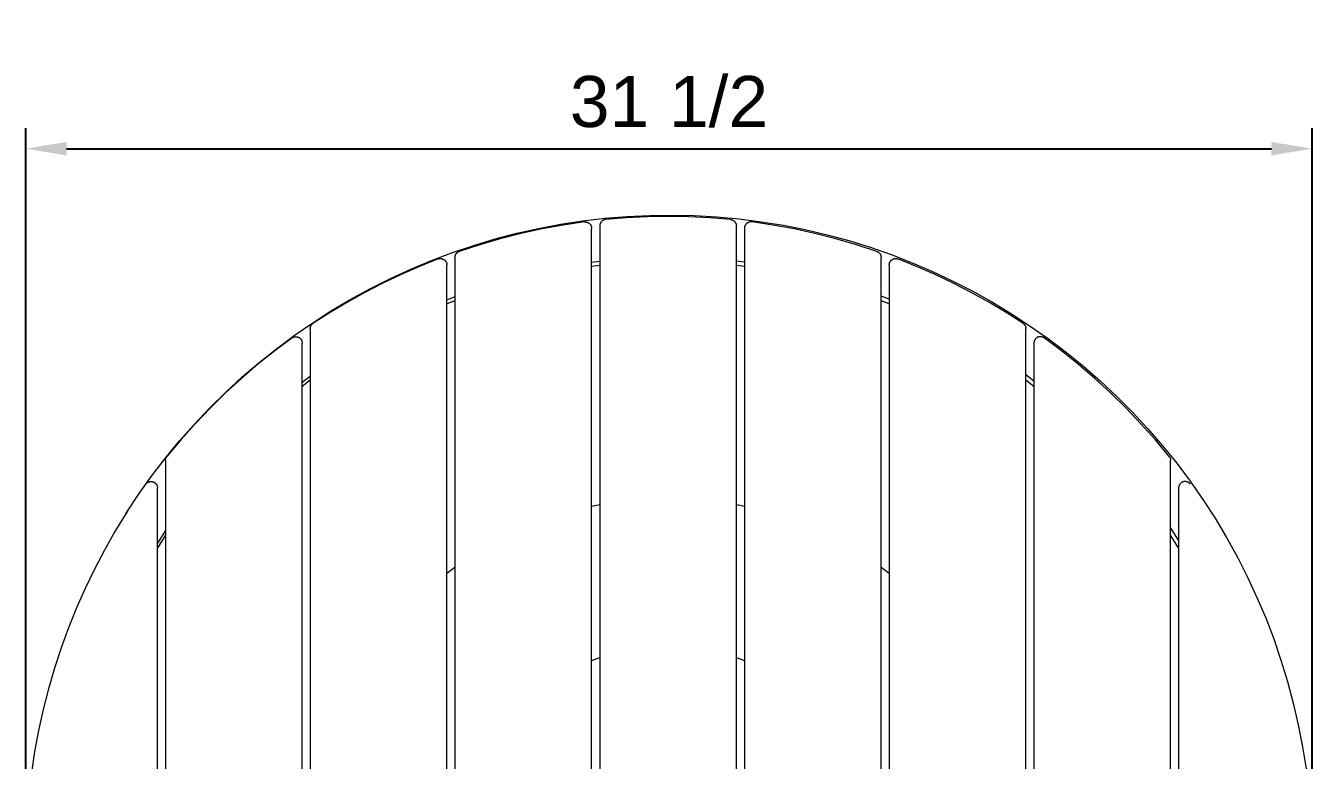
# Model space of a CAD drawing. Header units: inches. Extents: x 2 to 134, y 11 to 101.
# Drawn here: x 5.69 to 37.19, y 29.16 to 47.14 of the extents above; entities that cross this region are included whole.
import ezdxf

# ---------------------------------------------------------------- set-up
doc = ezdxf.new("R2010")
doc.units = ezdxf.units.IN
doc.layers.add('ZANO_R', color=7, linetype='Continuous', lineweight=0)
doc.layers.add('ZANO_W', color=1, linetype='Continuous', lineweight=0)
doc.styles.get("Standard").update_dxf_attribs({"font": 'arial.ttf'})
doc.dimstyles.new('amerykanie', dxfattribs={"dimtxt": 50, "dimasz": 50, "dimexe": 0.5, "dimexo": 0.5, "dimgap": 1, "dimtad": 1, "dimdec": 0, "dimzin": 0, "dimlunit": 5, "dimtxsty": 'Standard', "dimcen": 0.09, "dimclrd": 1, "dimclre": 1, "dimclrt": 1, "dimazin": 0, "dimtfac": 1, "dimtdec": 0, "dimtmove": 0, "dimatfit": 3, "dimfxl": 1, "dimtzin": 0, "dimarcsym": 1})

# ---------------------------------------------------------------- blocks, each defined once
blk = doc.blocks.new('*D355')
at = {"layer": 'ZANO_W', "color": 1, "lineweight": -2}
for p, q in [((5.694, 27.259), (5.694, 44.632)), ((37.19, 27.259), (37.19, 44.632)), ((6.694, 44.132), (36.19, 44.132))]:
    blk.add_line(p, q, dxfattribs=at)
at = {"layer": 'ZANO_W', "color": 1}
for points in [[(6.694, 44.298), (6.694, 43.965), (5.694, 44.132)], [(36.19, 43.965), (36.19, 44.298), (37.19, 44.132)]]:
    blk.add_solid(points, dxfattribs=at)
at = {"layer": 'ZANO_W', "color": 1, "insert": (21.442, 45.279), "char_height": 1.25, "attachment_point": 5}
blk.add_mtext('31 1/2', dxfattribs=at)

msp = doc.modelspace()

# ---------------------------------------------------------------- linework, layer by layer
at = {"layer": 'ZANO_R'}
for p, q in [((18.24977, 42.18011), (18.78828, 42.28185)), ((18.85133, 42.25981), (18.33479, 42.16558)), ((18.78828, 42.28185), (19.33001, 42.36478)), ((19.37072, 42.33676), (18.85133, 42.25981)), ((19.33001, 42.36478), (19.87429, 42.42882)), ((19.37072, 42.33676), (19.37615, 42.33738)), ((19.37615, 42.33738), (19.38161, 42.33781)), ((19.38161, 42.33781), (19.38707, 42.33805)), ((19.38707, 42.33805), (19.39253, 42.3381)), ((19.39253, 42.3381), (19.398, 42.33795)), ((19.398, 42.33795), (19.40346, 42.33762)), ((19.40346, 42.33762), (19.4089, 42.3371)), ((19.4089, 42.3371), (19.41432, 42.3364)), ((19.41432, 42.3364), (19.41971, 42.3355)), ((19.41971, 42.3355), (19.42507, 42.33442)), ((19.42507, 42.33442), (19.43039, 42.33315)), ((19.43039, 42.33315), (19.43566, 42.3317)), ((19.43566, 42.3317), (19.44088, 42.33006)), ((19.44088, 42.33006), (19.44604, 42.32825)), ((19.44604, 42.32825), (19.45113, 42.32625)), ((19.45113, 42.32625), (19.45615, 42.32409)), ((19.45615, 42.32409), (19.46109, 42.32175)), ((19.46109, 42.32175), (19.46594, 42.31923)), ((19.46594, 42.31923), (19.47071, 42.31656)), ((19.47071, 42.31656), (19.47538, 42.31372)), ((19.47538, 42.31372), (19.47995, 42.31071)), ((19.47995, 42.31071), (19.48441, 42.30755)), ((19.48441, 42.30755), (19.48876, 42.30424)), ((19.48876, 42.30424), (19.49299, 42.30078)), ((19.49299, 42.30078), (19.4971, 42.29718)), ((19.4971, 42.29718), (19.50109, 42.29343)), ((19.50109, 42.29343), (19.50494, 42.28955)), ((19.50494, 42.28955), (19.50865, 42.28553)), ((19.50865, 42.28553), (19.51222, 42.28139)), ((19.51222, 42.28139), (19.51564, 42.27713)), ((19.51564, 42.27713), (19.51892, 42.27275)), ((19.51892, 42.27275), (19.52204, 42.26826)), ((19.52204, 42.26826), (19.525, 42.26367)), ((19.525, 42.26367), (19.52781, 42.25898)), ((19.52781, 42.25898), (19.53044, 42.25419)), ((19.53044, 42.25419), (19.53291, 42.24931)), ((19.53291, 42.24931), (19.53521, 42.24435)), ((19.53521, 42.24435), (19.53734, 42.23931)), ((19.53734, 42.23931), (19.53929, 42.2342)), ((19.53929, 42.2342), (19.54106, 42.22903)), ((19.54106, 42.22903), (19.54265, 42.2238)), ((19.54265, 42.2238), (19.54406, 42.21852)), ((19.54406, 42.21852), (19.54528, 42.21319)), ((19.54528, 42.21319), (19.54632, 42.20782)), ((19.54632, 42.20782), (19.54717, 42.20242)), ((19.74563, 42.24456), (19.74553, 42.23917)), ((19.74553, 42.23917), (19.74553, 11.20584)), ((19.7459, 42.24995), (19.74563, 42.24456)), ((19.74636, 42.25533), (19.7459, 42.24995)), ((19.74701, 42.26068), (19.74636, 42.25533)), ((19.74784, 42.26602), (19.74701, 42.26068)), ((19.74885, 42.27132), (19.74784, 42.26602)), ((19.75004, 42.27658), (19.74885, 42.27132)), ((19.75141, 42.2818), (19.75004, 42.27658)), ((19.75296, 42.28697), (19.75141, 42.2818)), ((19.75469, 42.29208), (19.75296, 42.28697)), ((19.75659, 42.29713), (19.75469, 42.29208)), ((19.75866, 42.30211), (19.75659, 42.29713)), ((19.7609, 42.30702), (19.75866, 42.30211)), ((19.76331, 42.31185), (19.7609, 42.30702)), ((19.76588, 42.31659), (19.76331, 42.31185)), ((19.76861, 42.32124), (19.76588, 42.31659)), ((19.7715, 42.3258), (19.76861, 42.32124)), ((19.77455, 42.33026), (19.7715, 42.3258)), ((19.77775, 42.3346), (19.77455, 42.33026)), ((19.78109, 42.33884), (19.77775, 42.3346)), ((19.78457, 42.34296), (19.78109, 42.33884)), ((19.7882, 42.34695), (19.78457, 42.34296)), ((19.79196, 42.35082), (19.7882, 42.34695)), ((19.79585, 42.35456), (19.79196, 42.35082)), ((19.79987, 42.35817), (19.79585, 42.35456)), ((19.804, 42.36163), (19.79987, 42.35817)), ((19.80826, 42.36495), (19.804, 42.36163)), ((19.81262, 42.36812), (19.80826, 42.36495)), ((19.81709, 42.37114), (19.81262, 42.36812)), ((19.82167, 42.37401), (19.81709, 42.37114)), ((19.82633, 42.37672), (19.82167, 42.37401)), ((19.83109, 42.37926), (19.82633, 42.37672)), ((19.83593, 42.38165), (19.83109, 42.37926)), ((19.84085, 42.38386), (19.83593, 42.38165)), ((19.84585, 42.3859), (19.84085, 42.38386)), ((19.85091, 42.38778), (19.84585, 42.3859)), ((19.85603, 42.38947), (19.85091, 42.38778)), ((19.8612, 42.391), (19.85603, 42.38947)), ((19.86643, 42.39234), (19.8612, 42.391)), ((19.8717, 42.3935), (19.86643, 42.39234)), ((19.87701, 42.39449), (19.8717, 42.3935)), ((19.87429, 42.42882), (20.42048, 42.47387)), ((19.88234, 42.39528), (19.87701, 42.39449)), ((19.8877, 42.3959), (19.88234, 42.39528)), ((20.39716, 42.43733), (19.8877, 42.3959)), ((20.90769, 42.46221), (20.39716, 42.43733)), ((20.42048, 42.47387), (20.9679, 42.4999)), ((21.41876, 42.4705), (20.90769, 42.46221)), ((20.9679, 42.4999), (21.51589, 42.50686)), ((21.92983, 42.46221), (21.41876, 42.4705)), ((21.51589, 42.50686), (22.06379, 42.49475)), ((22.44036, 42.43733), (21.92983, 42.46221)), ((22.06379, 42.49475), (22.61094, 42.46359)), ((22.94981, 42.3959), (22.44036, 42.43733)), ((22.61094, 42.46359), (23.15668, 42.4134)), ((22.94981, 42.3959), (22.95517, 42.39528)), ((22.95517, 42.39528), (22.96051, 42.39448)), ((22.96051, 42.39448), (22.96582, 42.3935)), ((22.96582, 42.3935), (22.97109, 42.39234)), ((22.97109, 42.39234), (22.97631, 42.391)), ((22.97631, 42.391), (22.98149, 42.38947)), ((22.98149, 42.38947), (22.98661, 42.38778)), ((22.98661, 42.38778), (22.99167, 42.3859)), ((22.99167, 42.3859), (22.99666, 42.38386)), ((22.99666, 42.38386), (23.00158, 42.38164)), ((23.00158, 42.38164), (23.00643, 42.37926)), ((23.00643, 42.37926), (23.01118, 42.37672)), ((23.01118, 42.37672), (23.01585, 42.37401)), ((23.01585, 42.37401), (23.02042, 42.37114)), ((23.02042, 42.37114), (23.02489, 42.36812)), ((23.02489, 42.36812), (23.02926, 42.36495)), ((23.02926, 42.36495), (23.03351, 42.36163)), ((23.03351, 42.36163), (23.03765, 42.35817)), ((23.03765, 42.35817), (23.04167, 42.35456)), ((23.04167, 42.35456), (23.04556, 42.35082)), ((23.04556, 42.35082), (23.04932, 42.34695)), ((23.04932, 42.34695), (23.05294, 42.34296)), ((23.05294, 42.34296), (23.05643, 42.33884)), ((23.05643, 42.33884), (23.05977, 42.3346)), ((23.05977, 42.3346), (23.06297, 42.33025)), ((23.06297, 42.33025), (23.06601, 42.3258)), ((23.06601, 42.3258), (23.0689, 42.32124)), ((23.0689, 42.32124), (23.07164, 42.31659)), ((23.07164, 42.31659), (23.07421, 42.31185)), ((23.07421, 42.31185), (23.07662, 42.30702)), ((23.07662, 42.30702), (23.07886, 42.30211)), ((23.07886, 42.30211), (23.08093, 42.29713)), ((23.08093, 42.29713), (23.08283, 42.29208)), ((23.08283, 42.29208), (23.08455, 42.28697)), ((23.08455, 42.28697), (23.0861, 42.2818)), ((23.0861, 42.2818), (23.08747, 42.27658)), ((23.08747, 42.27658), (23.08867, 42.27132)), ((23.08867, 42.27132), (23.08968, 42.26602)), ((23.08968, 42.26602), (23.09051, 42.26068)), ((23.09051, 42.26068), (23.09115, 42.25533)), ((23.09115, 42.25533), (23.09161, 42.24995)), ((23.09161, 42.24995), (23.09189, 42.24456)), ((23.09189, 42.24456), (23.09198, 42.23917)), ((23.09198, 11.20584), (23.09198, 42.23917)), ((23.15668, 42.4134), (23.70034, 42.34426)), ((23.2912, 42.20782), (23.29035, 42.20242)), ((23.29224, 42.21319), (23.2912, 42.20782)), ((23.29346, 42.21852), (23.29224, 42.21319)), ((23.29487, 42.2238), (23.29346, 42.21852)), ((23.29646, 42.22903), (23.29487, 42.2238)), ((23.29823, 42.2342), (23.29646, 42.22903)), ((23.30018, 42.23931), (23.29823, 42.2342)), ((23.3023, 42.24435), (23.30018, 42.23931)), ((23.3046, 42.24931), (23.3023, 42.24435)), ((23.30707, 42.25419), (23.3046, 42.24931)), ((23.30971, 42.25898), (23.30707, 42.25419)), ((23.31251, 42.26367), (23.30971, 42.25898)), ((23.31548, 42.26826), (23.31251, 42.26367)), ((23.3186, 42.27275), (23.31548, 42.26826)), ((23.32187, 42.27713), (23.3186, 42.27275)), ((23.3253, 42.28139), (23.32187, 42.27713)), ((23.32887, 42.28553), (23.3253, 42.28139)), ((23.33258, 42.28955), (23.32887, 42.28553)), ((23.33643, 42.29343), (23.33258, 42.28955)), ((23.34041, 42.29718), (23.33643, 42.29343)), ((23.34452, 42.30078), (23.34041, 42.29718)), ((23.34875, 42.30424), (23.34452, 42.30078)), ((23.3531, 42.30755), (23.34875, 42.30424)), ((23.35757, 42.31071), (23.3531, 42.30755)), ((23.36213, 42.31372), (23.35757, 42.31071)), ((23.36681, 42.31656), (23.36213, 42.31372)), ((23.37157, 42.31923), (23.36681, 42.31656)), ((23.37643, 42.32175), (23.37157, 42.31923)), ((23.38137, 42.32409), (23.37643, 42.32175)), ((23.38639, 42.32625), (23.38137, 42.32409)), ((23.39148, 42.32825), (23.38639, 42.32625)), ((23.39664, 42.33006), (23.39148, 42.32825)), ((23.40185, 42.3317), (23.39664, 42.33006)), ((23.40713, 42.33315), (23.40185, 42.3317)), ((23.41244, 42.33442), (23.40713, 42.33315)), ((23.4178, 42.3355), (23.41244, 42.33442)), ((23.4232, 42.3364), (23.4178, 42.3355)), ((23.42862, 42.3371), (23.4232, 42.3364)), ((23.43406, 42.33762), (23.42862, 42.3371)), ((23.43952, 42.33795), (23.43406, 42.33762)), ((23.44498, 42.3381), (23.43952, 42.33795)), ((23.45045, 42.33805), (23.44498, 42.3381)), ((23.45591, 42.33781), (23.45045, 42.33805)), ((23.46136, 42.33738), (23.45591, 42.33781)), ((23.46679, 42.33676), (23.46136, 42.33738)), ((23.98618, 42.25981), (23.46679, 42.33676)), ((23.70034, 42.34426), (24.24126, 42.25624)), ((24.50272, 42.16558), (23.98618, 42.25981)), ((24.24126, 42.25624), (24.77879, 42.14945)), ((16.66002, 41.76346), (17.18499, 41.92076)), ((17.31258, 41.92576), (16.80803, 41.78042)), ((17.18499, 41.92076), (17.71513, 42.0597)), ((17.82169, 42.05419), (17.31258, 41.92576)), ((17.71513, 42.0597), (18.24977, 42.18011)), ((18.33479, 42.16558), (17.82169, 42.05419)), ((19.54717, 42.20242), (19.54783, 42.19699)), ((19.54783, 42.19699), (19.5483, 42.19155)), ((19.5483, 42.19155), (19.54859, 42.18609)), ((19.54859, 42.18609), (19.54868, 42.18062)), ((19.54868, 11.26439), (19.54868, 42.18062)), ((23.28893, 42.18609), (23.28883, 42.18062)), ((23.28883, 42.18062), (23.28883, 11.26439)), ((23.28921, 42.19155), (23.28893, 42.18609)), ((23.28969, 42.19699), (23.28921, 42.19155)), ((23.29035, 42.20242), (23.28969, 42.19699)), ((25.01583, 42.05419), (24.50272, 42.16558)), ((24.77879, 42.14945), (25.31229, 42.02402)), ((25.52494, 41.92576), (25.01583, 42.05419)), ((25.31229, 42.02402), (25.84109, 41.88011)), ((26.02949, 41.78042), (25.52494, 41.92576)), ((15.62806, 41.39456), (16.14083, 41.58799)), ((16.14083, 41.58799), (16.66002, 41.76346)), ((16.24168, 41.57364), (16.24535, 41.57764)), ((16.24535, 41.57764), (16.24914, 41.58152)), ((16.24914, 41.58152), (16.25307, 41.58526)), ((16.25307, 41.58526), (16.25713, 41.58886)), ((16.25713, 41.58886), (16.2613, 41.59233)), ((16.2613, 41.59233), (16.2656, 41.59564)), ((16.2656, 41.59564), (16.27, 41.59881)), ((16.27, 41.59881), (16.27451, 41.60183)), ((16.27451, 41.60183), (16.27913, 41.60468)), ((16.27913, 41.60468), (16.28383, 41.60738)), ((16.28383, 41.60738), (16.28863, 41.60991)), ((16.28863, 41.60991), (16.29351, 41.61227)), ((16.29351, 41.61227), (16.29848, 41.61447)), ((16.29848, 41.61447), (16.30351, 41.61649)), ((16.30351, 41.61649), (16.30861, 41.61834)), ((16.80803, 41.78042), (16.30861, 41.61834)), ((25.84109, 41.88011), (26.36457, 41.71788)), ((26.52891, 41.61834), (26.02949, 41.78042)), ((26.36457, 41.71788), (26.88208, 41.53754)), ((26.52891, 41.61834), (26.53401, 41.61649)), ((26.53401, 41.61649), (26.53904, 41.61447)), ((26.53904, 41.61447), (26.544, 41.61227)), ((26.544, 41.61227), (26.54888, 41.60991)), ((26.54888, 41.60991), (26.55368, 41.60738)), ((26.55368, 41.60738), (26.55839, 41.60468)), ((26.55839, 41.60468), (26.563, 41.60183)), ((26.563, 41.60183), (26.56752, 41.59881)), ((26.56752, 41.59881), (26.57192, 41.59564)), ((26.57192, 41.59564), (26.57621, 41.59233)), ((26.57621, 41.59233), (26.58039, 41.58886)), ((26.58039, 41.58886), (26.58445, 41.58526)), ((26.58445, 41.58526), (26.58837, 41.58152)), ((26.58837, 41.58152), (26.59217, 41.57764)), ((26.59217, 41.57764), (26.59583, 41.57364)), ((15.12234, 41.1834), (15.62806, 41.39456)), ((15.79163, 41.43084), (15.33413, 41.24755)), ((15.79163, 41.43084), (15.79675, 41.43269)), ((15.79675, 41.43269), (15.80193, 41.43437)), ((15.80193, 41.43437), (15.80716, 41.43587)), ((15.80716, 41.43587), (15.81245, 41.43719)), ((15.81245, 41.43719), (15.81777, 41.43832)), ((15.81777, 41.43832), (15.82313, 41.43927)), ((15.82313, 41.43927), (15.82852, 41.44004)), ((15.82852, 41.44004), (15.83394, 41.44061)), ((15.83394, 41.44061), (15.83937, 41.441)), ((15.83937, 41.441), (15.84481, 41.4412)), ((15.84481, 41.4412), (15.85025, 41.44122)), ((15.85025, 41.44122), (15.85569, 41.44104)), ((15.85569, 41.44104), (15.86113, 41.44068)), ((15.86113, 41.44068), (15.86654, 41.44013)), ((15.86654, 41.44013), (15.87194, 41.43939)), ((15.87194, 41.43939), (15.8773, 41.43846)), ((15.8773, 41.43846), (15.88263, 41.43736)), ((15.88263, 41.43736), (15.88792, 41.43606)), ((15.88792, 41.43606), (15.89316, 41.43459)), ((15.89316, 41.43459), (15.89835, 41.43293)), ((15.89835, 41.43293), (15.90348, 41.4311)), ((15.90348, 41.4311), (15.90854, 41.42909)), ((15.90854, 41.42909), (15.91353, 41.42691)), ((15.91353, 41.42691), (15.91844, 41.42455)), ((15.91844, 41.42455), (15.92326, 41.42203)), ((15.92326, 41.42203), (15.928, 41.41934)), ((15.928, 41.41934), (15.93264, 41.41649)), ((15.93264, 41.41649), (15.93717, 41.41349)), ((15.93717, 41.41349), (15.9416, 41.41032)), ((15.9416, 41.41032), (15.94592, 41.40701)), ((15.94592, 41.40701), (15.95013, 41.40355)), ((15.95013, 41.40355), (15.95421, 41.39994)), ((15.95421, 41.39994), (15.95816, 41.3962)), ((15.95816, 41.3962), (15.96198, 41.39232)), ((15.96198, 41.39232), (15.96566, 41.38831)), ((15.96566, 41.38831), (15.96921, 41.38418)), ((15.96921, 41.38418), (15.97261, 41.37992)), ((15.97261, 41.37992), (15.97586, 41.37555)), ((15.97586, 41.37555), (15.97895, 41.37108)), ((15.97895, 41.37108), (15.98189, 41.36649)), ((15.98189, 41.36649), (15.98467, 41.36181)), ((15.98467, 41.36181), (15.98729, 41.35704)), ((15.98729, 41.35704), (15.98974, 41.35218)), ((15.98974, 41.35218), (15.99202, 41.34723)), ((15.99202, 41.34723), (15.99413, 41.34221)), ((15.99413, 41.34221), (15.99606, 41.33712)), ((15.99606, 41.33712), (15.99782, 41.33197)), ((15.99782, 41.33197), (15.9994, 41.32676)), ((15.9994, 41.32676), (16.00079, 41.32149)), ((16.00079, 41.32149), (16.00201, 41.31619)), ((16.00201, 41.31619), (16.00304, 41.31084)), ((16.00304, 41.31084), (16.00388, 41.30546)), ((16.00388, 41.30546), (16.00454, 41.30006)), ((16.00454, 41.30006), (16.00501, 41.29463)), ((16.00501, 41.29463), (16.00529, 41.2892)), ((16.00529, 41.2892), (16.00538, 41.28375)), ((16.00538, 12.16125), (16.00538, 41.28375)), ((16.20223, 41.46938), (16.20233, 41.47481)), ((16.20223, 41.46938), (16.20223, 11.97562)), ((16.20233, 41.47481), (16.20261, 41.48022)), ((16.20261, 41.48022), (16.20307, 41.48563)), ((16.20307, 41.48563), (16.20373, 41.49102)), ((16.20373, 41.49102), (16.20456, 41.49638)), ((16.20456, 41.49638), (16.20559, 41.5017)), ((16.20559, 41.5017), (16.20679, 41.50699)), ((16.20679, 41.50699), (16.20818, 41.51224)), ((16.20818, 41.51224), (16.20974, 41.51743)), ((16.20974, 41.51743), (16.21149, 41.52257)), ((16.21149, 41.52257), (16.21341, 41.52765)), ((16.21341, 41.52765), (16.2155, 41.53265)), ((16.2155, 41.53265), (16.21777, 41.53758)), ((16.21777, 41.53758), (16.2202, 41.54243)), ((16.2202, 41.54243), (16.2228, 41.54719)), ((16.2228, 41.54719), (16.22556, 41.55186)), ((16.22556, 41.55186), (16.22848, 41.55644)), ((16.22848, 41.55644), (16.23156, 41.5609)), ((16.23156, 41.5609), (16.23479, 41.56526)), ((16.23479, 41.56526), (16.23816, 41.56951)), ((16.23816, 41.56951), (16.24168, 41.57364)), ((19.74553, 41.36921), (19.54868, 41.345)), ((19.74553, 41.27295), (19.54868, 41.24896)), ((23.28883, 41.35094), (23.09198, 41.37451)), ((23.28883, 41.24895), (23.09198, 41.27294)), ((26.59583, 41.57364), (26.59935, 41.56951)), ((26.59935, 41.56951), (26.60273, 41.56526)), ((26.60273, 41.56526), (26.60596, 41.5609)), ((26.60596, 41.5609), (26.60904, 41.55644)), ((26.60904, 41.55644), (26.61196, 41.55186)), ((26.61196, 41.55186), (26.61472, 41.54719)), ((26.61472, 41.54719), (26.61732, 41.54243)), ((26.61732, 41.54243), (26.61975, 41.53758)), ((26.61975, 41.53758), (26.62201, 41.53265)), ((26.62201, 41.53265), (26.62411, 41.52765)), ((26.62411, 41.52765), (26.62603, 41.52257)), ((26.62603, 41.52257), (26.62777, 41.51743)), ((26.62777, 41.51743), (26.62934, 41.51224)), ((26.62934, 41.51224), (26.63073, 41.50699)), ((26.63073, 41.50699), (26.63193, 41.5017)), ((26.63193, 41.5017), (26.63295, 41.49638)), ((26.63295, 41.49638), (26.63379, 41.49102)), ((26.63379, 41.49102), (26.63444, 41.48563)), ((26.63444, 41.48563), (26.63491, 41.48022)), ((26.63491, 41.48022), (26.63519, 41.47481)), ((26.63519, 41.47481), (26.63528, 41.46938)), ((26.63528, 11.97562), (26.63528, 41.46938)), ((26.83213, 41.28375), (26.83223, 41.2892)), ((26.83213, 41.28375), (26.83213, 12.16125)), ((26.83223, 41.2892), (26.83251, 41.29463)), ((26.83251, 41.29463), (26.83298, 41.30006)), ((26.83298, 41.30006), (26.83364, 41.30546)), ((26.83364, 41.30546), (26.83448, 41.31084)), ((26.83448, 41.31084), (26.83551, 41.31619)), ((26.83551, 41.31619), (26.83672, 41.32149)), ((26.83672, 41.32149), (26.83812, 41.32676)), ((26.83812, 41.32676), (26.8397, 41.33197)), ((26.8397, 41.33197), (26.84145, 41.33712)), ((26.84145, 41.33712), (26.84339, 41.34221)), ((26.84339, 41.34221), (26.84549, 41.34723)), ((26.84549, 41.34723), (26.84777, 41.35218)), ((26.84777, 41.35218), (26.85022, 41.35704)), ((26.85022, 41.35704), (26.85284, 41.36181)), ((26.85284, 41.36181), (26.85562, 41.36649)), ((26.85562, 41.36649), (26.85856, 41.37108)), ((26.85856, 41.37108), (26.86166, 41.37555)), ((26.86166, 41.37555), (26.86491, 41.37992)), ((26.86491, 41.37992), (26.86831, 41.38418)), ((26.86831, 41.38418), (26.87185, 41.38831)), ((26.87185, 41.38831), (26.87554, 41.39232)), ((26.87554, 41.39232), (26.87936, 41.3962)), ((26.87936, 41.3962), (26.88331, 41.39994)), ((26.88208, 41.53754), (27.39301, 41.3393)), ((26.88331, 41.39994), (26.88739, 41.40355)), ((26.88739, 41.40355), (26.89159, 41.40701)), ((26.89159, 41.40701), (26.89591, 41.41032)), ((26.89591, 41.41032), (26.90034, 41.41349)), ((26.90034, 41.41349), (26.90488, 41.41649)), ((26.90488, 41.41649), (26.90952, 41.41934)), ((26.90952, 41.41934), (26.91426, 41.42203)), ((26.91426, 41.42203), (26.91908, 41.42455)), ((26.91908, 41.42455), (26.92399, 41.42691)), ((26.92399, 41.42691), (26.92898, 41.42909)), ((26.92898, 41.42909), (26.93404, 41.4311)), ((26.93404, 41.4311), (26.93916, 41.43293)), ((26.93916, 41.43293), (26.94435, 41.43459)), ((26.94435, 41.43459), (26.94959, 41.43606)), ((26.94959, 41.43606), (26.95488, 41.43736)), ((26.95488, 41.43736), (26.96021, 41.43846)), ((26.96021, 41.43846), (26.96558, 41.43939)), ((26.96558, 41.43939), (26.97097, 41.44013)), ((26.97097, 41.44013), (26.97639, 41.44068)), ((26.97639, 41.44068), (26.98182, 41.44104)), ((26.98182, 41.44104), (26.98726, 41.44122)), ((26.98726, 41.44122), (26.99271, 41.4412)), ((26.99271, 41.4412), (26.99815, 41.441)), ((26.99815, 41.441), (27.00358, 41.44061)), ((27.00358, 41.44061), (27.00899, 41.44004)), ((27.00899, 41.44004), (27.01438, 41.43927)), ((27.01438, 41.43927), (27.01975, 41.43832)), ((27.01975, 41.43832), (27.02507, 41.43719)), ((27.02507, 41.43719), (27.03035, 41.43587)), ((27.03035, 41.43587), (27.03559, 41.43437)), ((27.03559, 41.43437), (27.04077, 41.43269)), ((27.04077, 41.43269), (27.04589, 41.43084)), ((27.50339, 41.24755), (27.04589, 41.43084)), ((27.39301, 41.3393), (27.89673, 41.1234)), ((14.13445, 40.70896), (14.62427, 40.95477)), ((14.88259, 41.05003), (14.43745, 40.83848)), ((14.62427, 40.95477), (15.12234, 41.1834)), ((15.33413, 41.24755), (14.88259, 41.05003)), ((27.95493, 41.05003), (27.50339, 41.24755)), ((27.89673, 41.1234), (28.39263, 40.89011)), ((28.40007, 40.83848), (27.95493, 41.05003)), ((13.65349, 40.44624), (14.13445, 40.70896)), ((14.43745, 40.83848), (13.99914, 40.61311)), ((28.39263, 40.89011), (28.88012, 40.6397)), ((28.83837, 40.61311), (28.40007, 40.83848)), ((28.88012, 40.6397), (29.35859, 40.37248)), ((13.56811, 40.37413), (13.14476, 40.12178)), ((13.18195, 40.16696), (13.65349, 40.44624)), ((13.99914, 40.61311), (13.56811, 40.37413)), ((16.20223, 40.50241), (16.00538, 40.42574)), ((16.20223, 40.40835), (16.00538, 40.33168)), ((26.83213, 40.44408), (26.63528, 40.51999)), ((26.83213, 40.33163), (26.63528, 40.4083)), ((29.26941, 40.37413), (28.83837, 40.61311)), ((29.69275, 40.12178), (29.26941, 40.37413)), ((29.35859, 40.37248), (29.82748, 40.08878)), ((12.72042, 39.87143), (13.18195, 40.16696)), ((13.14476, 40.12178), (12.72952, 39.85631)), ((30.108, 39.85631), (29.69275, 40.12178)), ((29.82748, 40.08878), (30.28621, 39.78893)), ((12.26946, 39.56002), (12.72042, 39.87143)), ((12.65893, 39.72497), (12.65902, 39.73032)), ((12.65893, 39.72497), (12.65893, 13.72004)), ((12.65902, 39.73032), (12.6593, 39.73567)), ((12.6593, 39.73567), (12.65975, 39.74101)), ((12.65975, 39.74101), (12.66039, 39.74632)), ((12.66039, 39.74632), (12.6612, 39.75162)), ((12.6612, 39.75162), (12.6622, 39.75688)), ((12.6622, 39.75688), (12.66337, 39.76211)), ((12.66337, 39.76211), (12.66473, 39.76729)), ((12.66473, 39.76729), (12.66625, 39.77242)), ((12.66625, 39.77242), (12.66795, 39.7775)), ((12.66795, 39.7775), (12.66983, 39.78252)), ((12.66983, 39.78252), (12.67187, 39.78747)), ((12.67187, 39.78747), (12.67408, 39.79235)), ((12.67408, 39.79235), (12.67645, 39.79715)), ((12.67645, 39.79715), (12.67898, 39.80187)), ((12.67898, 39.80187), (12.68168, 39.8065)), ((12.68168, 39.8065), (12.68453, 39.81103)), ((12.68453, 39.81103), (12.68753, 39.81547)), ((12.68753, 39.81547), (12.69068, 39.8198)), ((12.69068, 39.8198), (12.69398, 39.82402)), ((12.69398, 39.82402), (12.69742, 39.82812)), ((12.69742, 39.82812), (12.701, 39.83211)), ((12.701, 39.83211), (12.70471, 39.83597)), ((12.70471, 39.83597), (12.70855, 39.83971)), ((12.70855, 39.83971), (12.71251, 39.84331)), ((12.71251, 39.84331), (12.71659, 39.84677)), ((12.71659, 39.84677), (12.72079, 39.8501)), ((12.72079, 39.8501), (12.7251, 39.85328)), ((12.7251, 39.85328), (12.72952, 39.85631)), ((30.108, 39.85631), (30.11241, 39.85328)), ((30.11241, 39.85328), (30.11672, 39.8501)), ((30.11672, 39.8501), (30.12092, 39.84677)), ((30.12092, 39.84677), (30.12501, 39.84331)), ((30.12501, 39.84331), (30.12897, 39.83971)), ((30.12897, 39.83971), (30.13281, 39.83597)), ((30.13281, 39.83597), (30.13652, 39.83211)), ((30.13652, 39.83211), (30.1401, 39.82812)), ((30.1401, 39.82812), (30.14354, 39.82402)), ((30.14354, 39.82402), (30.14683, 39.8198)), ((30.14683, 39.8198), (30.14998, 39.81547)), ((30.14998, 39.81547), (30.15299, 39.81103)), ((30.15299, 39.81103), (30.15584, 39.8065)), ((30.15584, 39.8065), (30.15853, 39.80187)), ((30.15853, 39.80187), (30.16107, 39.79715)), ((30.16107, 39.79715), (30.16344, 39.79235)), ((30.16344, 39.79235), (30.16565, 39.78747)), ((30.16565, 39.78747), (30.16769, 39.78252)), ((30.16769, 39.78252), (30.16956, 39.7775)), ((30.16956, 39.7775), (30.17126, 39.77242)), ((30.17126, 39.77242), (30.17279, 39.76729)), ((30.17279, 39.76729), (30.17414, 39.76211)), ((30.17414, 39.76211), (30.17532, 39.75688)), ((30.17532, 39.75688), (30.17631, 39.75162)), ((30.17631, 39.75162), (30.17713, 39.74632)), ((30.17713, 39.74632), (30.17776, 39.74101)), ((30.17776, 39.74101), (30.17822, 39.73567)), ((30.17822, 39.73567), (30.17849, 39.73032)), ((30.17849, 39.73032), (30.17858, 39.72497)), ((30.17858, 13.72004), (30.17858, 39.72497)), ((30.28621, 39.78893), (30.73424, 39.4733)), ((12.21254, 39.49925), (11.78859, 39.18283)), ((11.8296, 39.23311), (12.26946, 39.56002)), ((12.21254, 39.49925), (12.21704, 39.50238)), ((12.21704, 39.50238), (12.22166, 39.50535)), ((12.22166, 39.50535), (12.22637, 39.50816)), ((12.22637, 39.50816), (12.23118, 39.5108)), ((12.23118, 39.5108), (12.23608, 39.51328)), ((12.23608, 39.51328), (12.24106, 39.51558)), ((12.24106, 39.51558), (12.24612, 39.5177)), ((12.24612, 39.5177), (12.25125, 39.51965)), ((12.25125, 39.51965), (12.25644, 39.52142)), ((12.25644, 39.52142), (12.2617, 39.52301)), ((12.2617, 39.52301), (12.267, 39.52441)), ((12.267, 39.52441), (12.27235, 39.52563)), ((12.27235, 39.52563), (12.27774, 39.52666)), ((12.27774, 39.52666), (12.28316, 39.5275)), ((12.28316, 39.5275), (12.28861, 39.52815)), ((12.28861, 39.52815), (12.29408, 39.52861)), ((12.29408, 39.52861), (12.29956, 39.52888)), ((12.29956, 39.52888), (12.30504, 39.52896)), ((12.30504, 39.52896), (12.31053, 39.52885)), ((12.31053, 39.52885), (12.31601, 39.52855)), ((12.31601, 39.52855), (12.32147, 39.52806)), ((12.32147, 39.52806), (12.32692, 39.52737)), ((12.32692, 39.52737), (12.33234, 39.5265)), ((12.33234, 39.5265), (12.33772, 39.52544)), ((12.33772, 39.52544), (12.34306, 39.52419)), ((12.34306, 39.52419), (12.34836, 39.52276)), ((12.34836, 39.52276), (12.3536, 39.52115)), ((12.3536, 39.52115), (12.35879, 39.51935)), ((12.35879, 39.51935), (12.36391, 39.51737)), ((12.36391, 39.51737), (12.36895, 39.51522)), ((12.36895, 39.51522), (12.37392, 39.51289)), ((12.37392, 39.51289), (12.3788, 39.51039)), ((12.3788, 39.51039), (12.3836, 39.50772)), ((12.3836, 39.50772), (12.3883, 39.50488)), ((12.3883, 39.50488), (12.39289, 39.50188)), ((12.39289, 39.50188), (12.39738, 39.49873)), ((12.39738, 39.49873), (12.40176, 39.49542)), ((12.40176, 39.49542), (12.40602, 39.49196)), ((12.40602, 39.49196), (12.41015, 39.48835)), ((12.41015, 39.48835), (12.41416, 39.48461)), ((12.41416, 39.48461), (12.41803, 39.48072)), ((12.41803, 39.48072), (12.42177, 39.4767)), ((12.42177, 39.4767), (12.42537, 39.47256)), ((12.42537, 39.47256), (12.42881, 39.46829)), ((12.42881, 39.46829), (12.43211, 39.4639)), ((12.43211, 39.4639), (12.43525, 39.4594)), ((12.43525, 39.4594), (12.43824, 39.4548)), ((12.43824, 39.4548), (12.44106, 39.45009)), ((12.44106, 39.45009), (12.44371, 39.44529)), ((12.44371, 39.44529), (12.4462, 39.4404)), ((12.4462, 39.4404), (12.44852, 39.43543)), ((12.44852, 39.43543), (12.45066, 39.43037)), ((12.45066, 39.43037), (12.45262, 39.42525)), ((12.45262, 39.42525), (12.4544, 39.42006)), ((12.4544, 39.42006), (12.456, 39.41481)), ((12.456, 39.41481), (12.45742, 39.40951)), ((12.45742, 39.40951), (12.45865, 39.40417)), ((12.45865, 39.40417), (12.4597, 39.39878)), ((12.4597, 39.39878), (12.46056, 39.39336)), ((12.46056, 39.39336), (12.46122, 39.38791)), ((12.46122, 39.38791), (12.4617, 39.38245)), ((12.4617, 39.38245), (12.46199, 39.37697)), ((12.46199, 39.37697), (12.46208, 39.37148)), ((12.46208, 14.07352), (12.46208, 39.37148)), ((30.37553, 39.37697), (30.37543, 39.37148)), ((30.37543, 39.37148), (30.37543, 14.07352)), ((30.37582, 39.38245), (30.37553, 39.37697)), ((30.37629, 39.38791), (30.37582, 39.38245)), ((30.37696, 39.39336), (30.37629, 39.38791)), ((30.37782, 39.39878), (30.37696, 39.39336)), ((30.37886, 39.40417), (30.37782, 39.39878)), ((30.38009, 39.40951), (30.37886, 39.40417)), ((30.38151, 39.41481), (30.38009, 39.40951)), ((30.38311, 39.42006), (30.38151, 39.41481)), ((30.3849, 39.42525), (30.38311, 39.42006)), ((30.38686, 39.43037), (30.3849, 39.42525)), ((30.389, 39.43543), (30.38686, 39.43037)), ((30.39132, 39.4404), (30.389, 39.43543)), ((30.3938, 39.44529), (30.39132, 39.4404)), ((30.39646, 39.45009), (30.3938, 39.44529)), ((30.39928, 39.4548), (30.39646, 39.45009)), ((30.40226, 39.4594), (30.39928, 39.4548)), ((30.40541, 39.4639), (30.40226, 39.4594)), ((30.4087, 39.46829), (30.40541, 39.4639)), ((30.41215, 39.47256), (30.4087, 39.46829)), ((30.41575, 39.4767), (30.41215, 39.47256)), ((30.41948, 39.48072), (30.41575, 39.4767)), ((30.42336, 39.48461), (30.41948, 39.48072)), ((30.42736, 39.48835), (30.42336, 39.48461)), ((30.4315, 39.49196), (30.42736, 39.48835)), ((30.43576, 39.49542), (30.4315, 39.49196)), ((30.44013, 39.49873), (30.43576, 39.49542)), ((30.44462, 39.50188), (30.44013, 39.49873)), ((30.44922, 39.50488), (30.44462, 39.50188)), ((30.45392, 39.50772), (30.44922, 39.50488)), ((30.45871, 39.51039), (30.45392, 39.50772)), ((30.4636, 39.51289), (30.45871, 39.51039)), ((30.46856, 39.51522), (30.4636, 39.51289)), ((30.47361, 39.51737), (30.46856, 39.51522)), ((30.47873, 39.51935), (30.47361, 39.51737)), ((30.48391, 39.52115), (30.47873, 39.51935)), ((30.48916, 39.52276), (30.48391, 39.52115)), ((30.49445, 39.52419), (30.48916, 39.52276)), ((30.4998, 39.52544), (30.49445, 39.52419)), ((30.50518, 39.5265), (30.4998, 39.52544)), ((30.5106, 39.52737), (30.50518, 39.5265)), ((30.51604, 39.52806), (30.5106, 39.52737)), ((30.52151, 39.52855), (30.51604, 39.52806)), ((30.52699, 39.52885), (30.52151, 39.52855)), ((30.53247, 39.52896), (30.52699, 39.52885)), ((30.53796, 39.52888), (30.53247, 39.52896)), ((30.54344, 39.52861), (30.53796, 39.52888)), ((30.54891, 39.52815), (30.54344, 39.52861)), ((30.55435, 39.5275), (30.54891, 39.52815)), ((30.55978, 39.52666), (30.55435, 39.5275)), ((30.56517, 39.52563), (30.55978, 39.52666)), ((30.57052, 39.52441), (30.56517, 39.52563)), ((30.57582, 39.52301), (30.57052, 39.52441)), ((30.58107, 39.52142), (30.57582, 39.52301)), ((30.58627, 39.51965), (30.58107, 39.52142)), ((30.5914, 39.5177), (30.58627, 39.51965)), ((30.59646, 39.51558), (30.5914, 39.5177)), ((30.60144, 39.51328), (30.59646, 39.51558)), ((30.60633, 39.5108), (30.60144, 39.51328)), ((30.61114, 39.50816), (30.60633, 39.5108)), ((30.61586, 39.50535), (30.61114, 39.50816)), ((30.62047, 39.50238), (30.61586, 39.50535)), ((30.62498, 39.49925), (30.62047, 39.50238)), ((31.04892, 39.18283), (30.62498, 39.49925)), ((30.73424, 39.4733), (31.171, 39.14227)), ((11.78859, 39.18283), (11.37551, 38.85234)), ((11.40138, 38.8911), (11.8296, 39.23311)), ((31.462, 38.85234), (31.04892, 39.18283)), ((31.171, 39.14227), (31.59599, 38.79625)), ((11.37551, 38.85234), (10.97377, 38.50817)), ((10.98532, 38.53439), (11.40138, 38.8911)), ((31.86375, 38.50817), (31.462, 38.85234)), ((31.59599, 38.79625), (32.00868, 38.43565)), ((10.58193, 38.16342), (10.98532, 38.53439)), ((10.97377, 38.50817), (10.58381, 38.1507)), ((12.65893, 38.55708), (12.46208, 38.40795)), ((12.65893, 38.46038), (12.46208, 38.31086)), ((30.37543, 38.44353), (30.17858, 38.59144)), ((30.37543, 38.31076), (30.17858, 38.46028)), ((32.25371, 38.1507), (31.86375, 38.50817)), ((32.00868, 38.43565), (32.40857, 38.06091)), ((10.19169, 37.77864), (10.58193, 38.16342)), ((10.58381, 38.1507), (10.20607, 37.78033)), ((32.63144, 37.78033), (32.25371, 38.1507)), ((32.40857, 38.06091), (32.79518, 37.67248)), ((9.81507, 37.38051), (10.19169, 37.77864)), ((10.20607, 37.78033), (9.84099, 37.39748)), ((32.99652, 37.39748), (32.63144, 37.78033)), ((32.79518, 37.67248), (33.16804, 37.27083)), ((9.45254, 36.96952), (9.81507, 37.38051)), ((9.84099, 37.39748), (9.48898, 37.00259)), ((33.34854, 37.00259), (32.99652, 37.39748)), ((33.16804, 37.27083), (33.5267, 36.85645)), ((9.10452, 36.54616), (9.45254, 36.96952)), ((9.48898, 37.00259), (9.15043, 36.5961)), ((33.68709, 36.5961), (33.34854, 37.00259)), ((33.5267, 36.85645), (33.87072, 36.42985)), ((8.77145, 36.11096), (9.10452, 36.54616)), ((9.12004, 36.53436), (9.12138, 36.53953)), ((9.12138, 36.53953), (9.1229, 36.54464)), ((9.1229, 36.54464), (9.12458, 36.5497)), ((9.12458, 36.5497), (9.12644, 36.5547)), ((9.12644, 36.5547), (9.12847, 36.55964)), ((9.12847, 36.55964), (9.13066, 36.5645)), ((9.13066, 36.5645), (9.13302, 36.56929)), ((9.13302, 36.56929), (9.13554, 36.574)), ((9.13554, 36.574), (9.13821, 36.57861)), ((9.13821, 36.57861), (9.14104, 36.58314)), ((9.14104, 36.58314), (9.14402, 36.58756)), ((9.14402, 36.58756), (9.14715, 36.59188)), ((9.14715, 36.59188), (9.15043, 36.5961)), ((33.68709, 36.5961), (33.69037, 36.59188)), ((33.69037, 36.59188), (33.69349, 36.58756)), ((33.69349, 36.58756), (33.69648, 36.58314)), ((33.69648, 36.58314), (33.69931, 36.57861)), ((33.69931, 36.57861), (33.70198, 36.574)), ((33.70198, 36.574), (33.7045, 36.56929)), ((33.7045, 36.56929), (33.70685, 36.5645)), ((33.70685, 36.5645), (33.70905, 36.55964)), ((33.70905, 36.55964), (33.71107, 36.5547)), ((33.71107, 36.5547), (33.71293, 36.5497)), ((33.71293, 36.5497), (33.71462, 36.54464)), ((33.71462, 36.54464), (33.71614, 36.53953)), ((33.71614, 36.53953), (33.71748, 36.53436)), ((9.11563, 36.49736), (9.11572, 36.50269)), ((9.11563, 36.49736), (9.11563, 16.94765)), ((9.11572, 36.50269), (9.11599, 36.50802)), ((9.11599, 36.50802), (9.11644, 36.51334)), ((9.11644, 36.51334), (9.11708, 36.51864)), ((9.11708, 36.51864), (9.11789, 36.52391)), ((9.11789, 36.52391), (9.11887, 36.52915)), ((9.11887, 36.52915), (9.12004, 36.53436)), ((33.71748, 36.53436), (33.71864, 36.52915)), ((33.71864, 36.52915), (33.71963, 36.52391)), ((33.71963, 36.52391), (33.72044, 36.51864)), ((33.72044, 36.51864), (33.72107, 36.51334)), ((33.72107, 36.51334), (33.72152, 36.50802)), ((33.72152, 36.50802), (33.72179, 36.50269)), ((33.72179, 36.50269), (33.72188, 36.49736)), ((33.72188, 16.94765), (33.72188, 36.49736)), ((33.87072, 36.42985), (34.19969, 35.99153)), ((8.45372, 35.66442), (8.77145, 36.11096)), ((8.63345, 35.91683), (8.63669, 35.92118)), ((8.63669, 35.92118), (8.64009, 35.92542)), ((8.64009, 35.92542), (8.64363, 35.92954)), ((8.64363, 35.92954), (8.64731, 35.93354)), ((8.64731, 35.93354), (8.65112, 35.93741)), ((8.65112, 35.93741), (8.65507, 35.94114)), ((8.65507, 35.94114), (8.65914, 35.94473)), ((8.65914, 35.94473), (8.66334, 35.94819)), ((8.66334, 35.94819), (8.66765, 35.95149)), ((8.66765, 35.95149), (8.67207, 35.95464)), ((8.67207, 35.95464), (8.6766, 35.95765)), ((8.6766, 35.95765), (8.68123, 35.96049)), ((8.68123, 35.96049), (8.68595, 35.96317)), ((8.68595, 35.96317), (8.69076, 35.96568)), ((8.69076, 35.96568), (8.69566, 35.96803)), ((8.69566, 35.96803), (8.70064, 35.97021)), ((8.70064, 35.97021), (8.70569, 35.97222)), ((8.70569, 35.97222), (8.7108, 35.97405)), ((8.7108, 35.97405), (8.71598, 35.9757)), ((8.71598, 35.9757), (8.7212, 35.97717)), ((8.7212, 35.97717), (8.72648, 35.97847)), ((8.72648, 35.97847), (8.7318, 35.97958)), ((8.7318, 35.97958), (8.73715, 35.9805)), ((8.73715, 35.9805), (8.74253, 35.98124)), ((8.74253, 35.98124), (8.74794, 35.9818)), ((8.74794, 35.9818), (8.75336, 35.98216)), ((8.75336, 35.98216), (8.75878, 35.98234)), ((8.75878, 35.98234), (8.76422, 35.98234)), ((8.76422, 35.98234), (8.76965, 35.98214)), ((8.76965, 35.98214), (8.77506, 35.98176)), ((8.77506, 35.98176), (8.78047, 35.98119)), ((8.78047, 35.98119), (8.78585, 35.98044)), ((8.78585, 35.98044), (8.7912, 35.9795)), ((8.7912, 35.9795), (8.79651, 35.97838)), ((8.79651, 35.97838), (8.80178, 35.97707)), ((8.80178, 35.97707), (8.80701, 35.97558)), ((8.80701, 35.97558), (8.81218, 35.97392)), ((8.81218, 35.97392), (8.81729, 35.97207)), ((8.81729, 35.97207), (8.82233, 35.97006)), ((8.82233, 35.97006), (8.8273, 35.96787)), ((8.8273, 35.96787), (8.83219, 35.9655)), ((8.83219, 35.9655), (8.837, 35.96298)), ((8.837, 35.96298), (8.84172, 35.96028)), ((8.84172, 35.96028), (8.84634, 35.95743)), ((8.84634, 35.95743), (8.85086, 35.95442)), ((8.85086, 35.95442), (8.85528, 35.95125)), ((8.85528, 35.95125), (8.85958, 35.94793)), ((8.85958, 35.94793), (8.86376, 35.94447)), ((8.86376, 35.94447), (8.86783, 35.94087)), ((8.86783, 35.94087), (8.87176, 35.93712)), ((8.87176, 35.93712), (8.87557, 35.93325)), ((8.87557, 35.93325), (8.87924, 35.92924)), ((8.87924, 35.92924), (8.88277, 35.92511)), ((8.88277, 35.92511), (8.88615, 35.92086)), ((8.88615, 35.92086), (8.88939, 35.9165)), ((8.88939, 35.9165), (8.89247, 35.91203)), ((8.89247, 35.91203), (8.8954, 35.90745)), ((8.8954, 35.90745), (8.89817, 35.90278)), ((33.94212, 35.90746), (33.93935, 35.90279)), ((33.94505, 35.91204), (33.94212, 35.90746)), ((33.94813, 35.91651), (33.94505, 35.91204)), ((33.95137, 35.92087), (33.94813, 35.91651)), ((33.95475, 35.92512), (33.95137, 35.92087)), ((33.95828, 35.92925), (33.95475, 35.92512)), ((33.96195, 35.93326), (33.95828, 35.92925)), ((33.96576, 35.93713), (33.96195, 35.93326)), ((33.96969, 35.94088), (33.96576, 35.93713)), ((33.97376, 35.94448), (33.96969, 35.94088)), ((33.97794, 35.94794), (33.97376, 35.94448)), ((33.98225, 35.95126), (33.97794, 35.94794)), ((33.98666, 35.95443), (33.98225, 35.95126)), ((33.99118, 35.95744), (33.98666, 35.95443)), ((33.9958, 35.96029), (33.99118, 35.95744)), ((34.00052, 35.96298), (33.9958, 35.96029)), ((34.00533, 35.96551), (34.00052, 35.96298)), ((34.01022, 35.96787), (34.00533, 35.96551)), ((34.01519, 35.97007), (34.01022, 35.96787)), ((34.02023, 35.97208), (34.01519, 35.97007)), ((34.02534, 35.97393), (34.02023, 35.97208)), ((34.03051, 35.97559), (34.02534, 35.97393)), ((34.03574, 35.97708), (34.03051, 35.97559)), ((34.04101, 35.97839), (34.03574, 35.97708)), ((34.04633, 35.97951), (34.04101, 35.97839)), ((34.05168, 35.98045), (34.04633, 35.97951)), ((34.05706, 35.9812), (34.05168, 35.98045)), ((34.06246, 35.98177), (34.05706, 35.9812)), ((34.06788, 35.98215), (34.06246, 35.98177)), ((34.07331, 35.98235), (34.06788, 35.98215)), ((34.07874, 35.98235), (34.07331, 35.98235)), ((34.08417, 35.98217), (34.07874, 35.98235)), ((34.08959, 35.9818), (34.08417, 35.98217)), ((34.09499, 35.98125), (34.08959, 35.9818)), ((34.10037, 35.98051), (34.09499, 35.98125)), ((34.10573, 35.97958), (34.10037, 35.98051)), ((34.11104, 35.97847), (34.10573, 35.97958)), ((34.11632, 35.97718), (34.11104, 35.97847)), ((34.12155, 35.97571), (34.11632, 35.97718)), ((34.12672, 35.97406), (34.12155, 35.97571)), ((34.13184, 35.97223), (34.12672, 35.97406)), ((34.13689, 35.97022), (34.13184, 35.97223)), ((34.14186, 35.96804), (34.13689, 35.97022)), ((34.14676, 35.96569), (34.14186, 35.96804)), ((34.15157, 35.96318), (34.14676, 35.96569)), ((34.1563, 35.9605), (34.15157, 35.96318)), ((34.16093, 35.95765), (34.1563, 35.9605)), ((34.16546, 35.95465), (34.16093, 35.95765)), ((34.16988, 35.9515), (34.16546, 35.95465)), ((34.17419, 35.94819), (34.16988, 35.9515)), ((34.17838, 35.94474), (34.17419, 35.94819)), ((34.18246, 35.94115), (34.17838, 35.94474)), ((34.1864, 35.93741), (34.18246, 35.94115)), ((34.19022, 35.93355), (34.1864, 35.93741)), ((34.1939, 35.92955), (34.19022, 35.93355)), ((34.19744, 35.92543), (34.1939, 35.92955)), ((34.20083, 35.92119), (34.19744, 35.92543)), ((34.19969, 35.99153), (34.51322, 35.54203)), ((34.20408, 35.91684), (34.20083, 35.92119)), ((8.15172, 35.2071), (8.45372, 35.66442)), ((8.89817, 35.90278), (8.90077, 35.89801)), ((8.90077, 35.89801), (8.90321, 35.89316)), ((8.90321, 35.89316), (8.90548, 35.88822)), ((8.90548, 35.88822), (8.90758, 35.88321)), ((8.90758, 35.88321), (8.90951, 35.87813)), ((8.90951, 35.87813), (8.91125, 35.87299)), ((8.91125, 35.87299), (8.91282, 35.86779)), ((8.91282, 35.86779), (8.91421, 35.86254)), ((8.91421, 35.86254), (8.91542, 35.85724)), ((8.91542, 35.85724), (8.91645, 35.85191)), ((8.91645, 35.85191), (8.91729, 35.84654)), ((8.91729, 35.84654), (8.91794, 35.84115)), ((8.91794, 35.84115), (8.91841, 35.83574)), ((8.91841, 35.83574), (8.91869, 35.83031)), ((8.91869, 35.83031), (8.91878, 35.82488)), ((8.91878, 17.62012), (8.91878, 35.82488)), ((33.91883, 35.83032), (33.91873, 35.82489)), ((33.91873, 35.82489), (33.91873, 17.62011)), ((33.91911, 35.83575), (33.91883, 35.83032)), ((33.91958, 35.84116), (33.91911, 35.83575)), ((33.92023, 35.84655), (33.91958, 35.84116)), ((33.92107, 35.85192), (33.92023, 35.84655)), ((33.9221, 35.85725), (33.92107, 35.85192)), ((33.9233, 35.86255), (33.9221, 35.85725)), ((33.92469, 35.8678), (33.9233, 35.86255)), ((33.92626, 35.873), (33.92469, 35.8678)), ((33.92801, 35.87814), (33.92626, 35.873)), ((33.92994, 35.88322), (33.92801, 35.87814)), ((33.93204, 35.88823), (33.92994, 35.88322)), ((33.93431, 35.89317), (33.93204, 35.88823)), ((33.93675, 35.89802), (33.93431, 35.89317)), ((33.93935, 35.90279), (33.93675, 35.89802)), ((8.18264, 35.25555), (8.20603, 35.29194)), ((19.54868, 35.38138), (19.74553, 35.42156)), ((23.09198, 35.42156), (23.28883, 35.38138)), ((34.51322, 35.54203), (34.81091, 35.08189)), ((8.15172, 35.2071), (7.87775, 34.75983)), ((8.18285, 35.25542), (8.04445, 35.03681)), ((34.81091, 35.08189), (35.09241, 34.61167)), ((7.87775, 34.75983), (7.61884, 34.30369)), ((9.11563, 34.78383), (8.91878, 34.47303)), ((9.11563, 34.66861), (8.91878, 34.35517)), ((33.91873, 34.54776), (33.72188, 34.85456)), ((33.91873, 34.35496), (33.72188, 34.6684)), ((35.09241, 34.61167), (35.35737, 34.13195)), ((7.61884, 34.30369), (7.37526, 33.83918)), ((35.35737, 34.13195), (35.60549, 33.64329)), ((7.37526, 33.83918), (7.14728, 33.36681)), ((16.00538, 33.73448), (16.20223, 33.88213)), ((26.63528, 33.88213), (26.83213, 33.73448)), ((35.60549, 33.64329), (35.83645, 33.1463)), ((7.14728, 33.36681), (6.93516, 32.88711)), ((35.83645, 33.1463), (36.04998, 32.64157)), ((6.93516, 32.88711), (6.73914, 32.40062)), ((36.04998, 32.64157), (36.24582, 32.12972)), ((6.73914, 32.40062), (6.55942, 31.90786)), ((36.24582, 32.12972), (36.42373, 31.61136)), ((6.55942, 31.90786), (6.39621, 31.4094)), ((19.64675, 31.62932), (19.54868, 31.59279)), ((19.74553, 31.66388), (19.64675, 31.62932)), ((23.19076, 31.62932), (23.09198, 31.66388)), ((23.28883, 31.59278), (23.19076, 31.62932)), ((36.42373, 31.61136), (36.5835, 31.08713)), ((6.39621, 31.4094), (6.24969, 30.90578)), ((6.24969, 30.90578), (6.12002, 30.39755)), ((36.5835, 31.08713), (36.72492, 30.55766)), ((36.72492, 30.55766), (36.84784, 30.02358)), ((6.12002, 30.39755), (6.00735, 29.88529)), ((36.84784, 30.02358), (36.95211, 29.48555)), ((6.00735, 29.88529), (5.91181, 29.36957)), ((5.91181, 29.36957), (5.83349, 28.85094)), ((36.95211, 29.48555), (37.03758, 28.94422))]:
    msp.add_line(p, q, dxfattribs=at)

# ---------------------------------------------------------------- dimensions: what is measured, and where the dimension line sits
at = {"layer": 'ZANO_W'}
dim = msp.add_linear_dim(base=(37.18993, 44.13177), p1=(5.69393, 26.75904), p2=(37.18993, 26.75904), dimstyle='amerykanie', override={"dimtxt": 1.25, "dimasz": 1, "dimgap": 0.5, "dimdec": 4, "dimaunit": 1, "dimadec": 1, "dimtdec": 4, "dimtmove": 1, "dimfrac": 2}, dxfattribs=at)
dim.commit()
dim.dimension.update_dxf_attribs({"geometry": '*D355', "text_midpoint": (21.44193, 45.27851)})

doc.saveas('drawing.dxf')
